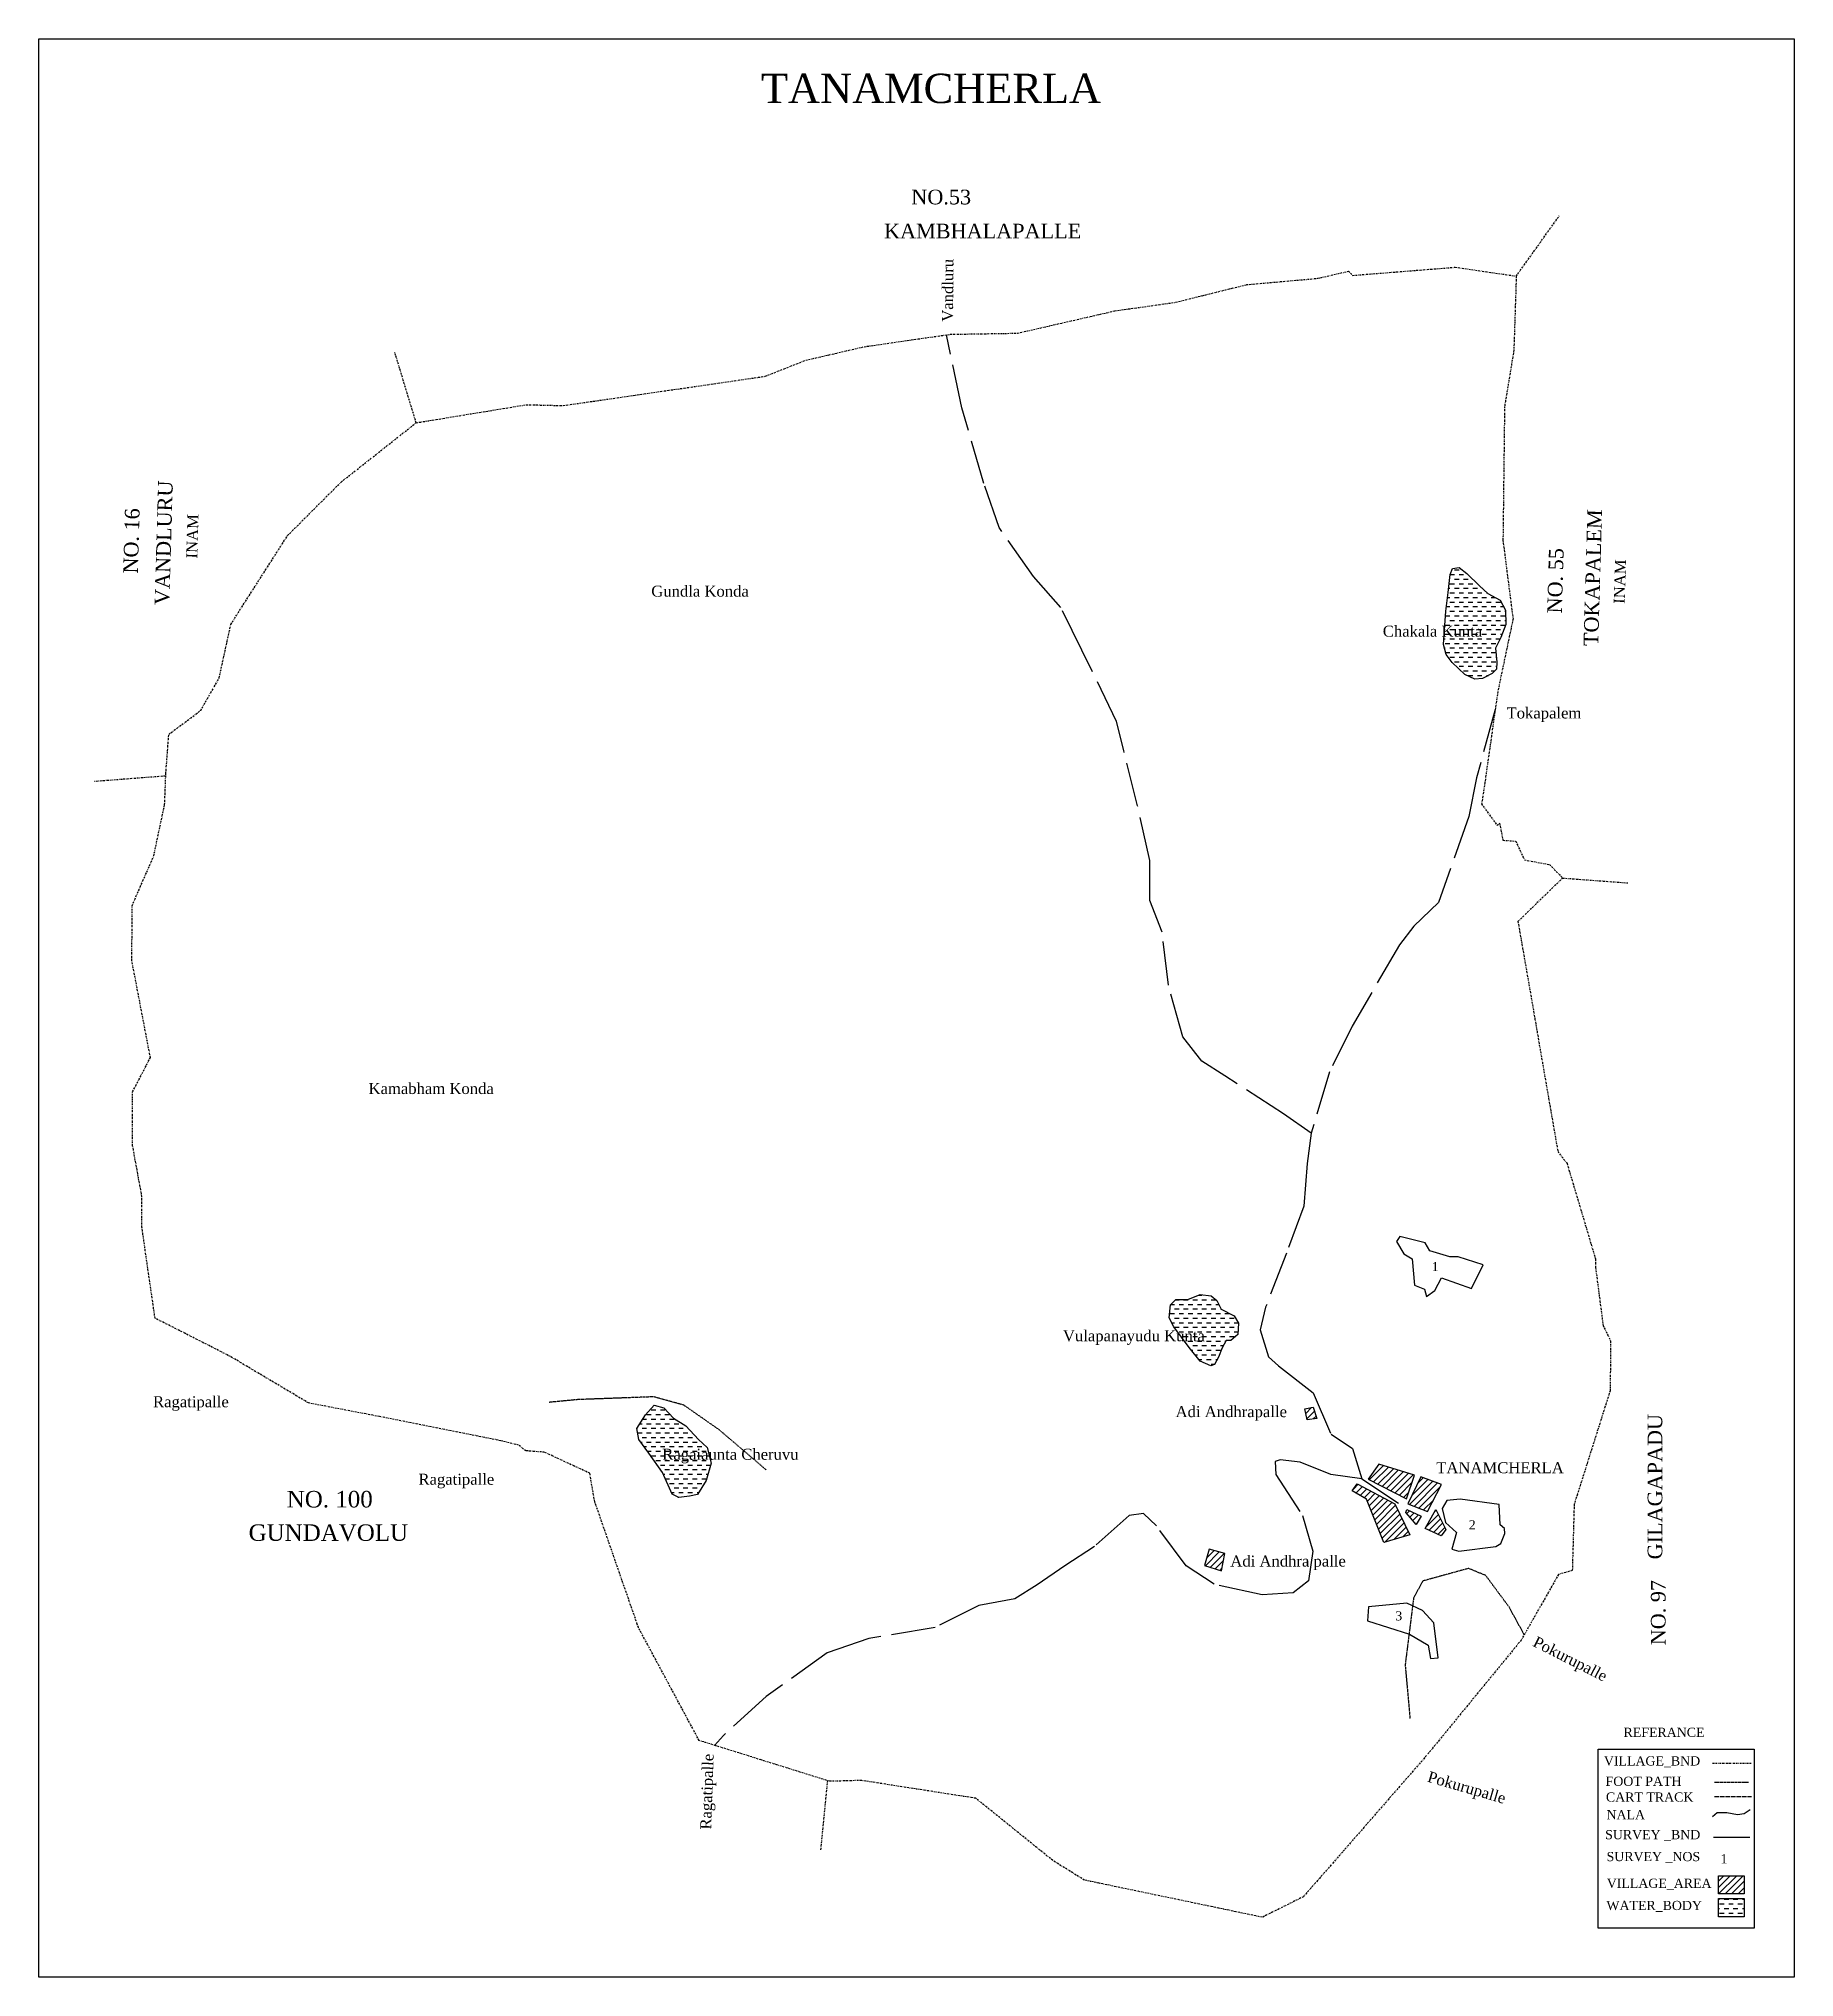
# Model space of a CAD drawing. Header units: millimetres. Extents: x 28 to 506, y 248 to 776.
import ezdxf

# ---------------------------------------------------------------- set-up
doc = ezdxf.new("R2010")
doc.units = ezdxf.units.MM
doc.header["$MEASUREMENT"] = 0
for name, pattern in [('ACAD_ISO02W100', [15, 12, -3]), ('ACAD_ISO07W100', [3, 0, -3]), ('BORDER', [1.75, 0.5, -0.25, 0.5, -0.25, 0, -0.25])]:
    doc.linetypes.add(name, pattern=pattern)
for name, color, linetype in [('CARTTRACK', 30, 'ACAD_ISO02W100'), ('NALA', 4, 'Continuous'), ('SURVEY_BND', 7, 'Continuous'), ('SURVEY_NO', 7, 'Continuous'), ('TEXT', 7, 'Continuous'), ('VILLAGE_AREA', 1, 'Continuous'), ('WATER_BODY', 4, 'Continuous')]:
    doc.layers.add(name, color=color, linetype=linetype)
doc.layers.add('FOOTPATH', color=150, linetype='ACAD_ISO07W100', lineweight=30)
doc.layers.add('VILL_BOUNDARY', color=6, linetype='BORDER', lineweight=30)
doc.styles.get("Standard").update_dxf_attribs({"font": 'TIMES.TTF'})

msp = doc.modelspace()

# ---------------------------------------------------------------- hatches: boundary and pattern name
at = {"layer": 'VILLAGE_AREA'}
h = msp.add_hatch(dxfattribs=at)
h.set_pattern_fill('ANSI31', color=256, scale=10, style=0)
h.paths.add_polyline_path([(375.28, 403.21), (372.98, 402.76), (373.62, 399.79), (376.29, 400.2)])
h.paths.add_polyline_path([(351.23, 363.43), (346.94, 364.56), (345.64, 360.16), (350.33, 358.69)])
h = msp.add_hatch(dxfattribs=at)
h.set_pattern_fill('ANSI31', color=256, scale=10, style=0)
h.paths.add_polyline_path([(397.53, 376.96), (387.27, 382.41), (385.93, 380.44), (389.84, 378.18), (394.52, 366.37), (401.62, 368.48)])
h.paths.add_polyline_path([(402.83, 384.7), (393.12, 387.76), (390.24, 383.63), (400.71, 378.33)])
h.paths.add_polyline_path([(410.24, 382.23), (404.62, 384.25), (401.07, 376.89), (406.38, 374.83)])
h.paths.add_polyline_path([(404.71, 373.61), (400.76, 375.36), (400.49, 374.6), (401.75, 373.16), (403.32, 371.32)])
h.paths.add_polyline_path([(408.71, 375.41), (405.75, 370.25), (410.15, 368.18), (411.37, 369.93)])
h = msp.add_hatch(dxfattribs=at)
h.set_pattern_fill('ANSI31', color=256, scale=10, angle=180, style=0)
h.set_pattern_definition([(225, (-194.0672, -207.538), (0.8838835, -0.8838835), [])])
h.paths.add_polyline_path([(485.65, 275.65), (485.65, 270.68), (492.66, 270.68), (492.66, 275.65)])
at = {"layer": 'WATER_BODY'}
h = msp.add_hatch(dxfattribs=at)
h.set_pattern_fill('DASH', color=256, scale=10, style=0)
h.paths.add_polyline_path([(426.19, 623), (422.82, 624.86), (420.53, 626.95), (417.13, 630.31), (415.01, 631.91), (413.24, 631.65), (412.63, 630.02), (412.02, 625.06), (411.41, 620), (410.79, 610.93), (411.48, 608.21), (413.15, 606.04), (416.6, 602.79), (419.31, 601.52), (421.42, 601.65), (424.04, 603.03), (425.18, 604.22), (425.26, 606.14), (424.92, 609.96), (426.34, 612.86), (427.79, 616.4), (427.67, 620.28)])
h.paths.add_polyline_path([(393.45, 611.75), (422.7, 611.75), (422.7, 616.46), (393.45, 616.46)], flags=9)
h = msp.add_hatch(dxfattribs=at)
h.set_pattern_fill('DASH', color=256, scale=10, style=0)
h.paths.add_polyline_path([(353.77, 428.1), (350.24, 429.9), (349.07, 432.27), (347.49, 433.54), (344.49, 433.92), (341.18, 432.53), (337.88, 432.53), (336.45, 431.1), (336.03, 427.58), (337.31, 425.12), (341.48, 419.49), (344.49, 415.77), (347.42, 414.49), (348.4, 414.91), (349.49, 416.86), (350.54, 419.45), (351.59, 421.38), (352.9, 421.38), (354.74, 423.07), (354.97, 426.11)])
h.paths.add_polyline_path([(306.12, 419.23), (345.9, 419.23), (345.9, 425.28), (306.12, 425.28)], flags=9)
h = msp.add_hatch(dxfattribs=at)
h.set_pattern_fill('DASH', color=256, scale=10, style=0)
h.paths.add_polyline_path([(204.46, 398.21), (201.07, 400.26), (198.45, 403.09), (195.79, 403.78), (193.47, 401.12), (191.11, 397.44), (191.63, 394.48), (194.33, 390.72), (198.07, 385.45), (200.68, 379.54), (202.53, 378.64), (205.4, 378.98), (207.63, 379.51), (209.95, 383.28), (211.37, 387.99), (210.29, 392.29), (207.84, 394.48)])
h.paths.add_polyline_path([(197.02, 386.97), (235.32, 386.97), (235.32, 393.01), (197.02, 393.01)], flags=9)
h = msp.add_hatch(dxfattribs=at)
h.set_pattern_fill('DASH', color=256, scale=10, angle=180, style=0)
h.set_pattern_definition([(180, (-194.0672, -203.3433), (-1.25, -1.25), [1.25, -1.25])])
h.paths.add_polyline_path([(485.65, 269.45), (485.65, 264.47), (492.66, 264.47), (492.66, 269.45)])

# ---------------------------------------------------------------- linework, layer by layer
for points in [[(28.22, 775.9), (506.29, 775.9), (506.29, 248.01), (28.22, 248.01)], [(452.9, 310.08), (495.34, 310.08), (495.34, 261.36), (452.9, 261.36)]]:
    msp.add_lwpolyline(points, close=True)
at = {"layer": 'CARTTRACK'}
for points in [[(374.73, 477.89), (367.16, 483.15), (351.22, 493.44), (344.97, 497.47), (339.76, 504.13), (335.87, 518.18), (334.13, 532.61), (330.79, 541.27), (330.79, 552.16), (327.46, 566.98), (323.71, 582.04), (321.76, 590), (312.32, 609.36), (306.6, 621), (299.1, 629.46), (289.78, 642.76), (285.61, 654.83), (279.64, 675.36), (275.43, 695.27)], [(424.86, 593.27), (419.79, 574.67), (417.68, 564.1), (409.43, 540.67), (402.69, 534.21), (398.77, 529.16), (385.9, 506.97), (379.76, 494.56), (374.73, 477.89), (373.62, 469.6), (372.71, 457.95), (367.99, 445.2), (362.34, 430.47), (360.83, 424.35), (363.14, 416.92), (365.86, 414.51), (375.31, 407.18), (380.16, 395.88), (385.99, 391.96), (388.5, 383.73), (399.58, 376.45)], [(388.5, 383.73), (380.13, 384.96), (371.71, 388.3), (366.25, 388.92), (364.91, 388.47), (365.08, 384.91), (372.38, 373.72), (375.22, 364), (374, 355.98), (369.87, 352.7), (361.38, 352.18), (348.29, 355.02), (340.71, 360.08), (332.61, 370.92), (329.05, 374.31), (325.15, 373.75), (315.73, 365.29), (307.61, 360.06), (300.1, 354.9), (293.99, 351.07), (284.24, 349.23), (272.3, 343.29), (254.3, 340.23), (242.97, 336.36), (226.32, 324.42), (214.66, 313.85), (212.26, 311.16)]]:
    msp.add_lwpolyline(points, dxfattribs=at)
at = {"layer": 'CARTTRACK', "ltscale": 0.1}
msp.add_lwpolyline([(484.56, 297.22), (494.66, 297.22)], dxfattribs=at)
at = {"layer": 'FOOTPATH', "ltscale": 0.0002}
for points in [[(226.31, 386.18), (213.46, 397.13), (203.89, 403.8), (195.69, 406.07), (175.03, 405.31), (167.22, 404.56)], [(432.76, 341.28), (428.62, 348.86), (422.28, 357.4), (417.6, 359.34), (405.09, 355.9), (402.62, 351.24), (400.33, 333.07), (401.65, 318.46)]]:
    msp.add_lwpolyline(points, dxfattribs=at)
at = {"layer": 'FOOTPATH', "ltscale": 0.01}
msp.add_lwpolyline([(484.58, 301.16), (493.86, 301.16)], dxfattribs=at)
at = {"layer": 'NALA'}
msp.add_lwpolyline([(484.04, 291.75), (485.29, 292.85), (487.92, 292.85), (487.92, 292.85), (490.82, 292.3), (490.82, 292.3), (492.62, 292.58), (494.28, 293.68)], dxfattribs=at)
at = {"layer": 'SURVEY_BND'}
for points in [[(410.2, 438.51), (418.37, 435.58), (421.61, 442.04), (414.75, 444.2), (412.49, 444.22), (407.02, 445.82), (405.8, 448.01), (398.88, 449.75), (397.95, 448.35), (399.97, 445.04), (402.24, 443.66), (402.87, 436.45), (405.62, 435.4), (406.15, 433.4), (408.45, 434.98), (410.2, 438.51)], [(413.03, 364.58), (414.91, 364.03), (425.02, 365.28), (426.39, 366.14), (427.47, 368.88), (427.41, 370.19), (426.22, 371.18), (425.96, 376.79), (415.33, 378.17), (411.65, 377.81), (410.37, 375.68), (411.35, 371.88), (414.3, 369.09), (413.03, 364.58)], [(407.25, 334.78), (409.33, 335.03), (408.14, 344.54), (405.05, 347.91), (400.82, 349.85), (390.37, 348.84), (390.08, 345.11), (401.5, 341.42), (406.56, 338.41), (407.25, 334.78)], [(484.29, 286.19), (494.24, 286.19)]]:
    msp.add_lwpolyline(points, dxfattribs=at)
at = {"layer": 'VILL_BOUNDARY'}
for points in [[(430.59, 711.27), (442.32, 727.71)], [(361.43, 264.34), (312.94, 274.47), (304.32, 279.85), (283.41, 296.74), (252.23, 301.6), (243.57, 301.36), (208.05, 312.48), (191.54, 343.22), (179.64, 377.5), (178.27, 385.26), (165.9, 390.99), (160.86, 391.37), (158.88, 392.92), (154.04, 394.12), (120.97, 400.7), (101.66, 404.4), (80.47, 417.01), (59.88, 427.49), (56.31, 452.25), (56.31, 460.63), (53.79, 474.39), (53.79, 489.15), (58.62, 498.44), (53.59, 524.8), (53.64, 539.81), (59.53, 553.38), (62.5, 567.33), (62.82, 575.74), (63.62, 586.46), (72.31, 592.97), (77.35, 601.83), (80.53, 616.43), (95.96, 640.59), (110.54, 655.16), (131, 671.33), (161.01, 676.24), (171.07, 676.01), (226.08, 683.98), (237.09, 688.36), (253.01, 692.04), (276.45, 695.42), (294.75, 695.72), (321.26, 701.8), (337.89, 704.14), (357.12, 708.94), (376.57, 710.66), (384.91, 712.61), (386.02, 711.46), (413.98, 713.68), (430.59, 711.27), (429.93, 691.07), (427.4, 675.78), (426.96, 639.26), (429.7, 617.9), (425.54, 598.07), (422.03, 573.3), (421.14, 567.54), (425.37, 561.74), (426.05, 562.26), (426.96, 557.65), (430.46, 557.36), (432.81, 552.28), (439.65, 551.01), (443.22, 547.35), (431.05, 535.51), (441.91, 472.88), (444.41, 469.62), (452.18, 443.57), (452.18, 441.25), (454.24, 425.51), (456.29, 421.26), (456.15, 407.74), (446.35, 376.74), (445.85, 358.77), (442.07, 357.7), (431.93, 339.82), (406.15, 308.37), (383.82, 282.75), (372.6, 269.94), (361.43, 264.34)], [(131, 671.33), (125.15, 690.59)], [(62.8, 575.11), (43.38, 573.63)], [(443.22, 547.35), (460.98, 546.02)], [(484.07, 306.29), (494.7, 306.29)], [(242.98, 301.55), (241.12, 282.71)]]:
    msp.add_lwpolyline(points, dxfattribs=at)
at = {"layer": 'VILLAGE_AREA'}
for points in [[(372.98, 402.76), (375.28, 403.21), (376.29, 400.2), (373.62, 399.79), (372.98, 402.76)], [(400.71, 378.33), (402.83, 384.7), (393.12, 387.76), (390.24, 383.63), (400.71, 378.33)], [(397.53, 376.96), (401.62, 368.48), (394.52, 366.37), (389.84, 378.18), (385.93, 380.44), (387.27, 382.41), (397.53, 376.96)], [(406.38, 374.83), (410.24, 382.23), (404.62, 384.25), (401.07, 376.89), (406.38, 374.83)], [(400.49, 374.6), (400.76, 375.36), (404.71, 373.61), (403.32, 371.32), (401.75, 373.16), (400.49, 374.6)], [(405.75, 370.25), (408.71, 375.41), (411.37, 369.93), (410.15, 368.18), (405.75, 370.25)], [(345.64, 360.16), (350.33, 358.69), (351.23, 363.43), (346.94, 364.56), (345.64, 360.16)]]:
    msp.add_lwpolyline(points, dxfattribs=at)
msp.add_lwpolyline([(485.65, 275.65), (492.66, 275.65), (492.66, 270.68), (485.65, 270.68)], close=True, dxfattribs=at)
at = {"layer": 'WATER_BODY'}
for points in [[(421.42, 601.65), (419.31, 601.52), (416.6, 602.79), (413.15, 606.04), (411.48, 608.21), (410.79, 610.93), (411.41, 620), (412.02, 625.06), (412.63, 630.02), (413.24, 631.65), (415.01, 631.91), (417.13, 630.31), (420.53, 626.95), (422.82, 624.86), (426.19, 623), (427.67, 620.28), (427.79, 616.4), (426.34, 612.86), (424.92, 609.96), (425.26, 606.14), (425.18, 604.22), (424.04, 603.03), (421.42, 601.65)], [(348.4, 414.91), (347.42, 414.49), (344.49, 415.77), (341.48, 419.49), (337.31, 425.12), (336.03, 427.58), (336.45, 431.1), (337.88, 432.53), (341.18, 432.53), (344.49, 433.92), (347.49, 433.54), (349.07, 432.27), (350.24, 429.9), (353.77, 428.1), (354.97, 426.11), (354.74, 423.07), (352.9, 421.38), (351.59, 421.38), (350.54, 419.45), (349.49, 416.86), (348.4, 414.91)], [(205.4, 378.98), (202.53, 378.64), (200.68, 379.54), (198.07, 385.45), (194.33, 390.72), (191.63, 394.48), (191.11, 397.44), (193.47, 401.12), (195.79, 403.78), (198.45, 403.09), (201.07, 400.26), (204.46, 398.21), (207.84, 394.48), (210.29, 392.29), (211.37, 387.99), (209.95, 383.28), (207.63, 379.51), (205.4, 378.98)]]:
    msp.add_lwpolyline(points, dxfattribs=at)
msp.add_lwpolyline([(485.65, 269.45), (492.66, 269.45), (492.66, 264.47), (485.65, 264.47)], close=True, dxfattribs=at)

# ---------------------------------------------------------------- texts
msp.add_text('REFERANCE', height=2.5).set_placement((459.81, 313.46))
at = {"layer": 'CARTTRACK'}
msp.add_text('CART TRACK', height=2.5, dxfattribs=at).set_placement((455.01, 295.83))
at = {"layer": 'FOOTPATH'}
msp.add_text('FOOT PATH', height=2.5, dxfattribs=at).set_placement((454.91, 300.13))
at = {"layer": 'NALA'}
msp.add_text('NALA', height=2.5, dxfattribs=at).set_placement((455.17, 291.01))
at = {"layer": 'SURVEY_NO'}
for s, p in [('1', (407.55, 440.29)), ('2', (417.64, 369.97)), ('3', (397.65, 345.18)), ('1', (486.21, 279.02))]:
    msp.add_text(s, height=2.5, dxfattribs=at).set_placement(p)
at = {"layer": 'TEXT'}
for s, height, p in [('TANAMCHERLA', 8, (224.89, 758.39)), ('NO.53', 4, (265.84, 730.8)), ('KAMBHALAPALLE', 4, (258.41, 721.53)), ('Gundla Konda', 3, (195.03, 623.97)), ('Chakala Kunta', 3, (394.24, 613.07)), ('Tokapalem', 3, (427.94, 590.8)), ('Kamabham Konda', 3, (118.03, 488.53)), ('Vulapanayudu Kunta', 3, (307.13, 421.2)), ('Ragatipalle', 3, (59.34, 403.23)), ('Adi Andhrapalle', 3, (337.81, 400.53)), ('Ragaiaunta Cheruvu', 3, (198.02, 388.93)), ('TANAMCHERLA', 3, (408.79, 385.27)), ('NO. 100', 4.5, (95.76, 375.94)), ('Ragatipalle', 3, (131.62, 382.13)), ('GUNDAVOLU', 4.5, (85.37, 366.84)), ('Adi Andhra palle', 3, (352.72, 359.84)), ('SURVEY _BND', 2.5, (454.79, 285.59)), ('SURVEY _NOS', 2.5, (455.18, 279.62))]:
    msp.add_text(s, height=height, dxfattribs=at).set_placement(p)
for s, height, rotation, p in [('Vandluru', 3, 89.4923, (277.18, 698.82)), ('VANDLURU', 4, 88.3459, (63.76, 621.65)), ('NO. 16', 4, 88.3459, (55.19, 630.21)), ('INAM', 3, 88.3459, (71.38, 634.32)), ('TOKAPALEM', 4, 88.3459, (452.89, 610.46)), ('NO. 55', 4, 88.3459, (442.99, 619.36)), ('INAM', 3, 88.3459, (460.12, 621.98)), ('GILAGAPADU', 4, 90, (470.36, 361.8)), ('NO. 97', 4, 90, (471.24, 338.4)), ('Pokurupalle', 3, 333.1276, (434.86, 338.33)), ('Ragatipalle', 3, 88.0669, (211.32, 288.19)), ('Pokurupalle', 3, 343.8445, (406.17, 301.31))]:
    msp.add_text(s, height=height, rotation=rotation, dxfattribs=at).set_placement(p)
at = {"layer": 'VILL_BOUNDARY'}
msp.add_text('VILLAGE_BND', height=2.5, dxfattribs=at).set_placement((454.45, 305.67))
at = {"layer": 'VILLAGE_AREA'}
msp.add_text('VILLAGE_AREA', height=2.5, dxfattribs=at).set_placement((455.24, 272.35))
at = {"layer": 'WATER_BODY'}
msp.add_text('WATER_BODY', height=2.5, dxfattribs=at).set_placement((455.14, 266.31))

doc.saveas('drawing.dxf')
